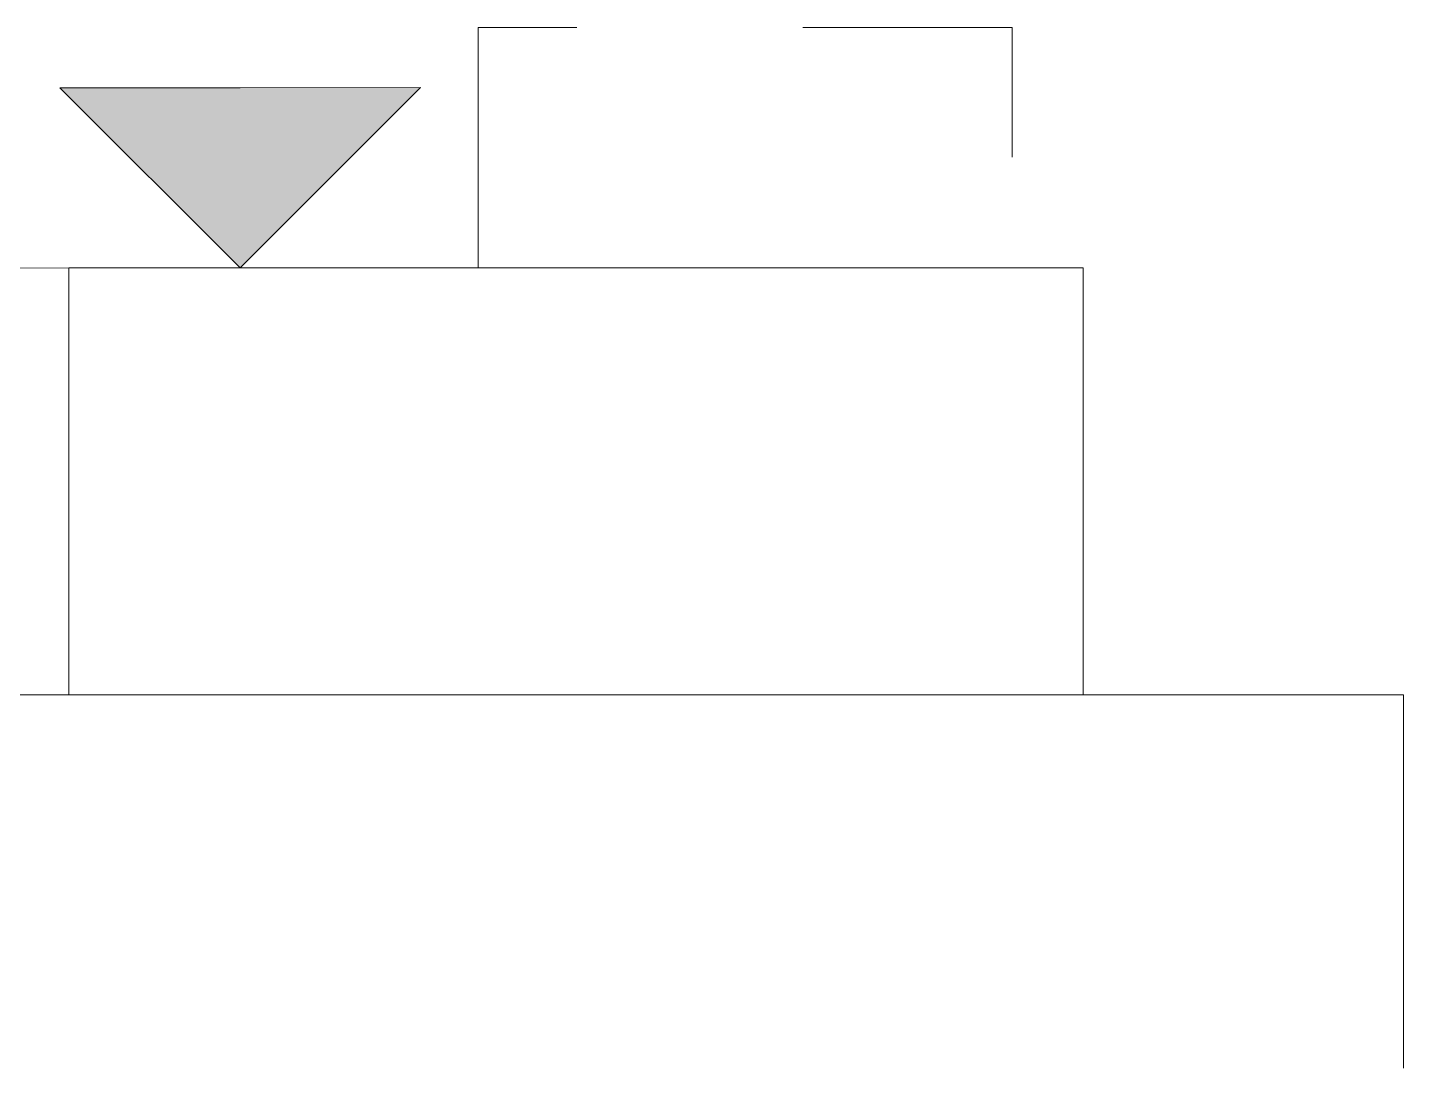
# Model space of a CAD drawing. Header units: millimetres. Extents: x 476244520 to 476657119, y 4620824743 to 4621446928.
# Drawn here: x 476549452 to 476552029, y 4621085949 to 4621087895 of the extents above; entities that cross this region are included whole.
import ezdxf

# ---------------------------------------------------------------- set-up
doc = ezdxf.new("R2010")
doc.units = ezdxf.units.MM
doc.header["$MEASUREMENT"] = 0
doc.linetypes.add('Long Dashed', pattern=[1058.333302, 634.99999, -423.333311])
for name, color, linetype, lineweight in [('0_Pen_No__1_Pen_No__250', 7, 'Continuous', 0), ('0_Pen_No__250_Pen_No__142', 142, 'Continuous', 0), ('New_2D Drafting - General_Pen_No__1_Pen_No__253', 252, 'Continuous', 0), ('New_Structural - Bearing_Pen_No__7', 7, 'Continuous', 0)]:
    doc.layers.add(name, color=color, linetype=linetype, lineweight=lineweight)

msp = doc.modelspace()

# ---------------------------------------------------------------- hatches: boundary and pattern name
at = {"layer": '0_Pen_No__250_Pen_No__142', "linetype": 'Continuous', "lineweight": 0}
msp.add_hatch(color=142, dxfattribs=at).paths.add_polyline_path([(476549850.343, 4621087444.767), (476549512.649, 4621087782.296), (476550187.872, 4621087782.46)])

# ---------------------------------------------------------------- linework, layer by layer
at = {"layer": '0_Pen_No__1_Pen_No__250', "color": 7, "linetype": 'Continuous', "lineweight": 0, "flags": 128}
for points in [[(476549850.343, 4621087444.767), (476549512.649, 4621087782.296), (476549850.26, 4621087782.378)], [(476549850.343, 4621087444.767), (476550187.872, 4621087782.46), (476549850.26, 4621087782.378)], [(476548587.954, 4621087444.459), (476550187.954, 4621087444.849)]]:
    msp.add_lwpolyline(points, dxfattribs=at)
at = {"layer": '0_Pen_No__250_Pen_No__142', "color": 142, "linetype": 'Continuous', "lineweight": 0, "flags": 128}
msp.add_lwpolyline([(476549850.343, 4621087444.767), (476549512.649, 4621087782.296), (476550187.872, 4621087782.46)], close=True, dxfattribs=at)
at = {"layer": 'New_2D Drafting - General_Pen_No__1_Pen_No__253', "color": 252, "linetype": 'Long Dashed', "lineweight": 0, "flags": 128}
msp.add_lwpolyline([(476550296.272, 4621087444.983), (476550296.272, 4621087895.125), (476551296.272, 4621087895.125), (476551296.272, 4621087427.869)], dxfattribs=at)
at = {"layer": 'New_Structural - Bearing_Pen_No__7', "color": 7, "linetype": 'Continuous', "lineweight": 0}
for p, q in [((476549529.167, 4621086644.945), (476549529.167, 4621087444.983)), ((476549529.167, 4621087444.983), (476551429.167, 4621087444.983)), ((476551429.167, 4621086644.945), (476551429.167, 4621087444.983))]:
    msp.add_line(p, q, dxfattribs=at)
msp.add_lwpolyline([(476552029.167, 4621085945.125), (476552029.167, 4621086644.945), (476549329.167, 4621086644.945), (476549329.167, 4621085945.125)], dxfattribs=at)

doc.saveas('drawing.dxf')
